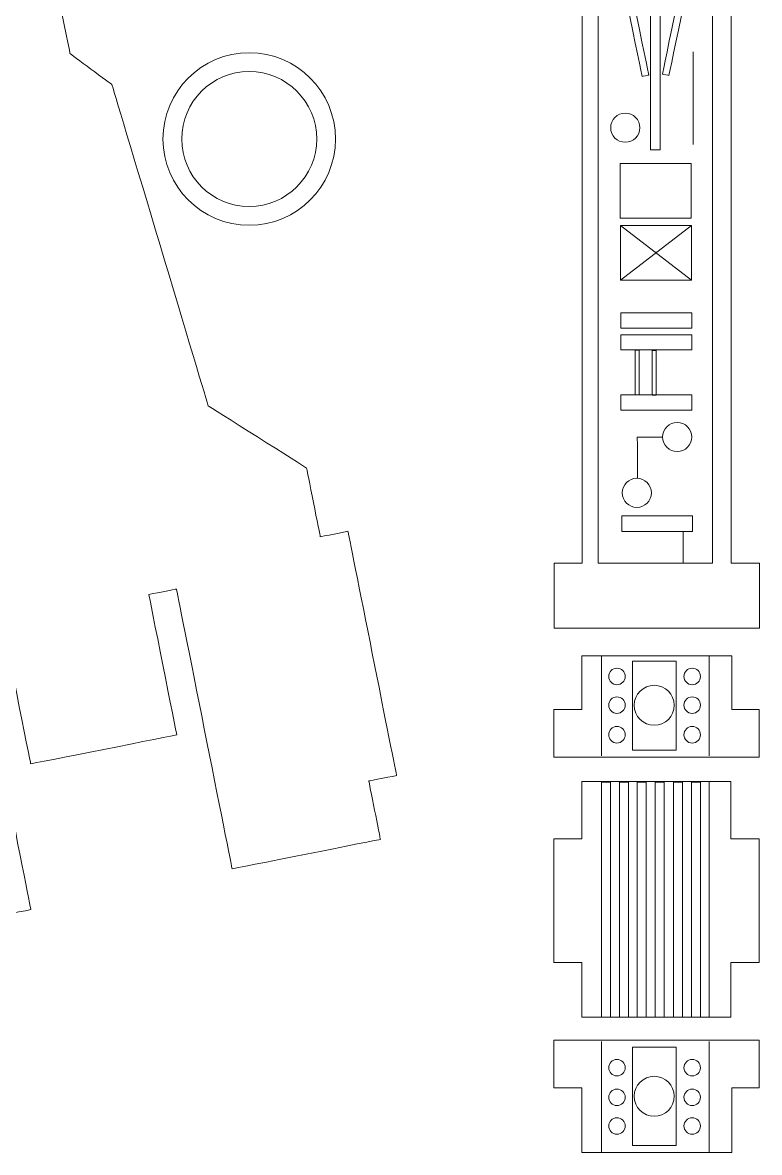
# Model space of a CAD drawing. Header units: centimetres. Extents: x -388 to 387, y -439 to 439.
# Drawn here: x 296.8 to 383.1, y -98.4 to 34.1 of the extents above; entities that cross this region are included whole.
import ezdxf

# ---------------------------------------------------------------- set-up
doc = ezdxf.new("R2010")
doc.units = ezdxf.units.CM
doc.header["$MEASUREMENT"] = 0
doc.layers.add('Layer 1', color=7, linetype='Continuous')

msp = doc.modelspace()

# ---------------------------------------------------------------- linework, layer by layer
at = {"layer": 'Layer 1', "color": 250, "lineweight": 20}
msp.add_ellipse((323.3455, 20.4545), major_axis=(0, 10.1109), ratio=1, dxfattribs=at)
at = {"layer": 'Layer 1', "color": 240, "lineweight": 20}
msp.add_ellipse((323.3455, 20.4545), major_axis=(0, 7.9131), ratio=1, dxfattribs=at)
at = {"layer": 'Layer 1', "color": 250, "lineweight": 20}
for points, knots in [([(359.0811, -29.3002), (359.0811, -29.3002), (359.0811, -36.9239), (359.0811, -36.9239), (359.0811, -36.9239), (359.0811, -36.9239), (383.1478, -36.9239), (383.1478, -36.9239), (383.1478, -36.9239), (383.1478, -36.9239), (383.1478, -29.3002), (383.1478, -29.3002), (383.1478, -29.3002), (383.1478, -29.3002), (379.8458, -29.3002), (379.8458, -29.3002), (379.8458, -29.3002), (379.8458, -29.3002), (379.8458, 67.8861), (379.8458, 67.8861), (379.8458, 67.8861), (379.8458, 67.8861), (383.1478, 67.8861), (383.1478, 67.8861), (383.1478, 67.8861), (383.1478, 67.8861), (383.1478, 75.5115), (383.1478, 75.5115), (383.1478, 75.5115), (383.1478, 75.5115), (379.8458, 75.5115), (379.8458, 75.5115), (379.8458, 75.5115), (379.8458, 75.5115), (379.8458, 83.4992), (379.8458, 83.4992), (379.8458, 83.4992), (379.8458, 83.4992), (362.3832, 83.4992), (362.3832, 83.4992), (362.3832, 83.4992), (362.3832, 83.4992), (362.3832, 75.5115), (362.3832, 75.5115), (362.3832, 75.5115), (362.3832, 75.5115), (359.0811, 75.5115), (359.0811, 75.5115), (359.0811, 75.5115), (359.0811, 75.5115), (359.0811, 67.8861), (359.0811, 67.8861), (359.0811, 67.8861), (359.0811, 67.8861), (362.3832, 67.8861), (362.3832, 67.8861), (362.3832, 67.8861), (362.3832, 67.8861), (362.3832, -29.3002), (362.3832, -29.3002), (362.3832, -29.3002), (362.3832, -29.3002), (359.0811, -29.3002), (359.0811, -29.3002)], [0, 0, 0, 0, 0.05882353, 0.05882353, 0.05882353, 0.05882354, 0.11764706, 0.11764706, 0.11764706, 0.11764707, 0.17647059, 0.17647059, 0.17647059, 0.1764706, 0.23529412, 0.23529412, 0.23529412, 0.23529413, 0.29411765, 0.29411765, 0.29411765, 0.29411766, 0.35294118, 0.35294118, 0.35294118, 0.35294119, 0.41176471, 0.41176471, 0.41176471, 0.41176472, 0.47058824, 0.47058824, 0.47058824, 0.47058825, 0.52941176, 0.52941176, 0.52941176, 0.52941177, 0.58823529, 0.58823529, 0.58823529, 0.5882353, 0.64705882, 0.64705882, 0.64705882, 0.64705883, 0.70588235, 0.70588235, 0.70588235, 0.70588236, 0.76470588, 0.76470588, 0.76470588, 0.76470589, 0.82352941, 0.82352941, 0.82352941, 0.82352942, 0.88235294, 0.88235294, 0.88235294, 0.88235295, 1, 1, 1, 1]), ([(284.8485, -59.9745), (284.8485, -59.9745), (281.5587, -60.2409), (281.5587, -60.2409), (281.5587, -60.2409), (281.5587, -60.2409), (282.5797, -72.8463), (282.5797, -72.8463), (282.5797, -72.8463), (282.5797, -72.8463), (297.7559, -69.9157), (297.7559, -69.9157), (297.7559, -69.9157), (297.7559, -69.9157), (291.2148, -37.0093), (291.2148, -37.0093), (291.2148, -37.0093), (291.2148, -37.0093), (294.4535, -36.3654), (294.4535, -36.3654), (294.4535, -36.3654), (294.4535, -36.3654), (297.7252, -52.8249), (297.7252, -52.8249), (297.7252, -52.8249), (297.7252, -52.8249), (314.8526, -49.4203), (314.8526, -49.4203), (314.8526, -49.4203), (314.8526, -49.4203), (311.5809, -32.9609), (311.5809, -32.9609), (311.5809, -32.9609), (311.5809, -32.9609), (314.8195, -32.3172), (314.8195, -32.3172), (314.8195, -32.3172), (314.8195, -32.3172), (321.3441, -65.1407), (321.3441, -65.1407), (321.3441, -65.1407), (321.3441, -65.1407), (338.727, -61.6736), (338.727, -61.6736), (338.727, -61.6736), (338.727, -61.6736), (337.3665, -54.8293), (337.3665, -54.8293), (337.3665, -54.8293), (337.3665, -54.8293), (340.616, -54.1833), (340.616, -54.1833), (340.616, -54.1833), (340.616, -54.1833), (334.9233, -25.5449), (334.9233, -25.5449), (334.9233, -25.5449), (334.9233, -25.5449), (331.6738, -26.1908), (331.6738, -26.1908), (331.6738, -26.1908), (331.6738, -26.1908), (330.0719, -18.132), (330.0719, -18.132), (330.0719, -18.132), (330.0719, -18.132), (318.5342, -10.8236), (318.5342, -10.8236), (318.5342, -10.8236), (318.5342, -10.8236), (307.2516, 26.8296), (307.2516, 26.8296), (307.2516, 26.8296), (307.2516, 26.8296), (302.3364, 30.4821), (302.3364, 30.4821), (302.3364, 30.4821), (302.3364, 30.4821), (292.1097, 81.9303), (292.1097, 81.9303), (292.1097, 81.9303), (292.1097, 81.9303), (288.871, 81.2866), (288.871, 81.2866), (288.871, 81.2866), (288.871, 81.2866), (289.5218, 78.0131), (289.5218, 78.0131), (289.5218, 78.0131), (289.5218, 78.0131), (272.3943, 74.6086), (272.3943, 74.6086), (272.3943, 74.6086), (272.3943, 74.6086), (271.7875, 77.6617), (271.7875, 77.6617), (271.7875, 77.6617), (271.7875, 77.6617), (268.5488, 77.018), (268.5488, 77.018), (268.5488, 77.018), (268.5488, 77.018), (278.7317, 25.7899), (278.7317, 25.7899), (278.7317, 25.7899), (278.7317, 25.7899), (275.0239, 20.4235), (275.0239, 20.4235), (275.0239, 20.4235), (275.0239, 20.4235), (276.322, 4.4126), (276.322, 4.4126), (276.322, 4.4126), (276.322, 4.4126), (279.6119, 4.6791), (279.6119, 4.6791), (279.6119, 4.6791), (279.6119, 4.6791), (284.8485, -59.9745), (284.8485, -59.9745)], [0, 0, 0, 0, 0.03225806, 0.03225806, 0.03225806, 0.03225807, 0.06451613, 0.06451613, 0.06451613, 0.06451614, 0.09677419, 0.09677419, 0.09677419, 0.0967742, 0.12903226, 0.12903226, 0.12903226, 0.12903227, 0.16129032, 0.16129032, 0.16129032, 0.16129033, 0.19354839, 0.19354839, 0.19354839, 0.1935484, 0.22580645, 0.22580645, 0.22580645, 0.22580646, 0.25806452, 0.25806452, 0.25806452, 0.25806453, 0.29032258, 0.29032258, 0.29032258, 0.29032259, 0.32258065, 0.32258065, 0.32258065, 0.32258066, 0.35483871, 0.35483871, 0.35483871, 0.35483872, 0.38709677, 0.38709677, 0.38709677, 0.38709678, 0.41935484, 0.41935484, 0.41935484, 0.41935485, 0.4516129, 0.4516129, 0.4516129, 0.45161291, 0.48387097, 0.48387097, 0.48387097, 0.48387098, 0.51612903, 0.51612903, 0.51612903, 0.51612904, 0.5483871, 0.5483871, 0.5483871, 0.54838711, 0.58064516, 0.58064516, 0.58064516, 0.58064517, 0.61290323, 0.61290323, 0.61290323, 0.61290324, 0.64516129, 0.64516129, 0.64516129, 0.6451613, 0.67741935, 0.67741935, 0.67741935, 0.67741936, 0.70967742, 0.70967742, 0.70967742, 0.70967743, 0.74193548, 0.74193548, 0.74193548, 0.74193549, 0.77419355, 0.77419355, 0.77419355, 0.77419356, 0.80645161, 0.80645161, 0.80645161, 0.80645162, 0.83870968, 0.83870968, 0.83870968, 0.83870969, 0.87096774, 0.87096774, 0.87096774, 0.87096775, 0.90322581, 0.90322581, 0.90322581, 0.90322582, 0.93548387, 0.93548387, 0.93548387, 0.93548388, 1, 1, 1, 1]), ([(359.048, -52.0387), (359.048, -52.0387), (359.048, -46.4385), (359.048, -46.4385), (359.048, -46.4385), (359.048, -46.4385), (362.35, -46.4385), (362.35, -46.4385), (362.35, -46.4385), (362.35, -46.4385), (362.35, -40.1704), (362.35, -40.1704), (362.35, -40.1704), (362.35, -40.1704), (379.9048, -40.1704), (379.9048, -40.1704), (379.9048, -40.1704), (379.9048, -40.1704), (379.9048, -46.4385), (379.9048, -46.4385), (379.9048, -46.4385), (379.9048, -46.4385), (383.1144, -46.4385), (383.1144, -46.4385), (383.1144, -46.4385), (383.1144, -46.4385), (383.1144, -52.0387), (383.1144, -52.0387), (383.1144, -52.0387), (383.1144, -52.0387), (359.048, -52.0387), (359.048, -52.0387)], [0, 0, 0, 0, 0.11111111, 0.11111111, 0.11111111, 0.11111112, 0.22222222, 0.22222222, 0.22222222, 0.22222223, 0.33333333, 0.33333333, 0.33333333, 0.33333334, 0.44444444, 0.44444444, 0.44444444, 0.44444445, 0.55555556, 0.55555556, 0.55555556, 0.55555557, 0.66666667, 0.66666667, 0.66666667, 0.66666668, 0.77777778, 0.77777778, 0.77777778, 0.77777779, 1, 1, 1, 1]), ([(362.35, -54.88), (362.35, -54.88), (362.35, -61.6084), (362.35, -61.6084), (362.35, -61.6084), (362.35, -61.6084), (359.048, -61.6084), (359.048, -61.6084), (359.048, -61.6084), (359.048, -61.6084), (359.048, -76.1051), (359.048, -76.1051), (359.048, -76.1051), (359.048, -76.1051), (362.35, -76.1051), (362.35, -76.1051), (362.35, -76.1051), (362.35, -76.1051), (362.35, -82.5312), (362.35, -82.5312), (362.35, -82.5312), (362.35, -82.5312), (379.8124, -82.5312), (379.8124, -82.5312), (379.8124, -82.5312), (379.8124, -82.5312), (379.8124, -76.1051), (379.8124, -76.1051), (379.8124, -76.1051), (379.8124, -76.1051), (383.1144, -76.1051), (383.1144, -76.1051), (383.1144, -76.1051), (383.1144, -76.1051), (383.1144, -61.6084), (383.1144, -61.6084), (383.1144, -61.6084), (383.1144, -61.6084), (379.8124, -61.6084), (379.8124, -61.6084), (379.8124, -61.6084), (379.8124, -61.6084), (379.8124, -54.88), (379.8124, -54.88), (379.8124, -54.88), (379.8124, -54.88), (362.35, -54.88), (362.35, -54.88)], [0, 0, 0, 0, 0.07692308, 0.07692308, 0.07692308, 0.07692309, 0.15384615, 0.15384615, 0.15384615, 0.15384616, 0.23076923, 0.23076923, 0.23076923, 0.23076924, 0.30769231, 0.30769231, 0.30769231, 0.30769232, 0.38461538, 0.38461538, 0.38461538, 0.38461539, 0.46153846, 0.46153846, 0.46153846, 0.46153847, 0.53846154, 0.53846154, 0.53846154, 0.53846155, 0.61538462, 0.61538462, 0.61538462, 0.61538463, 0.69230769, 0.69230769, 0.69230769, 0.6923077, 0.76923077, 0.76923077, 0.76923077, 0.76923078, 0.84615385, 0.84615385, 0.84615385, 0.84615386, 1, 1, 1, 1]), ([(359.048, -85.2165), (359.048, -85.2165), (359.048, -90.8167), (359.048, -90.8167), (359.048, -90.8167), (359.048, -90.8167), (362.35, -90.8167), (362.35, -90.8167), (362.35, -90.8167), (362.35, -90.8167), (362.35, -98.3848), (362.35, -98.3848), (362.35, -98.3848), (362.35, -98.3848), (379.9048, -98.3848), (379.9048, -98.3848), (379.9048, -98.3848), (379.9048, -98.3848), (379.9048, -90.8167), (379.9048, -90.8167), (379.9048, -90.8167), (379.9048, -90.8167), (383.1144, -90.8167), (383.1144, -90.8167), (383.1144, -90.8167), (383.1144, -90.8167), (383.1144, -85.2165), (383.1144, -85.2165), (383.1144, -85.2165), (383.1144, -85.2165), (359.048, -85.2165), (359.048, -85.2165)], [0, 0, 0, 0, 0.11111111, 0.11111111, 0.11111111, 0.11111112, 0.22222222, 0.22222222, 0.22222222, 0.22222223, 0.33333333, 0.33333333, 0.33333333, 0.33333334, 0.44444444, 0.44444444, 0.44444444, 0.44444445, 0.55555556, 0.55555556, 0.55555556, 0.55555557, 0.66666667, 0.66666667, 0.66666667, 0.66666668, 0.77777778, 0.77777778, 0.77777778, 0.77777779, 1, 1, 1, 1])]:
    msp.add_open_spline(points, degree=3, knots=knots, dxfattribs=at)
at = {"layer": 'Layer 1', "color": 114, "lineweight": 20}
for points, knots in [([(364.2362, 80.5378), (364.2362, 80.5378), (364.2362, -29.2893), (364.2362, -29.2893), (364.2362, -29.2893), (364.2362, -29.2893), (377.6409, -29.2893), (377.6409, -29.2893), (377.6409, -29.2893), (377.6409, -29.2893), (377.6409, 80.5378), (377.6409, 80.5378), (377.6409, 80.5378), (377.6409, 80.5378), (364.2362, 80.5378), (364.2362, 80.5378)], [0, 0, 0, 0, 0.2, 0.2, 0.2, 0.20000001, 0.4, 0.4, 0.4, 0.40000001, 0.6, 0.6, 0.6, 0.60000001, 1, 1, 1, 1]), ([(370.3822, 49.6108), (370.3822, 49.6108), (370.3822, 19.1886), (370.3822, 19.1886), (370.3822, 19.1886), (370.3822, 19.1886), (371.4986, 19.1886), (371.4986, 19.1886), (371.4986, 19.1886), (371.4986, 19.1886), (371.4986, 49.6108), (371.4986, 49.6108), (371.4986, 49.6108), (371.4986, 49.6108), (370.3822, 49.6108), (370.3822, 49.6108)], [0, 0, 0, 0, 0.2, 0.2, 0.2, 0.20000001, 0.4, 0.4, 0.4, 0.40000001, 0.6, 0.6, 0.6, 0.60000001, 1, 1, 1, 1]), ([(366.705, 44.7651), (366.705, 44.7651), (365.9315, 44.6053), (365.9315, 44.6053), (365.9315, 44.6053), (365.9315, 44.6053), (369.404, 27.799), (369.404, 27.799), (369.404, 27.799), (369.404, 27.799), (370.1775, 27.9588), (370.1775, 27.9588), (370.1775, 27.9588), (370.1775, 27.9588), (366.705, 44.7651), (366.705, 44.7651)], [0, 0, 0, 0, 0.2, 0.2, 0.2, 0.20000001, 0.4, 0.4, 0.4, 0.40000001, 0.6, 0.6, 0.6, 0.60000001, 1, 1, 1, 1]), ([(375.25, 44.8651), (375.25, 44.8651), (376.0235, 44.7053), (376.0235, 44.7053), (376.0235, 44.7053), (376.0235, 44.7053), (372.551, 27.899), (372.551, 27.899), (372.551, 27.899), (372.551, 27.899), (371.7775, 28.0588), (371.7775, 28.0588), (371.7775, 28.0588), (371.7775, 28.0588), (375.25, 44.8651), (375.25, 44.8651)], [0, 0, 0, 0, 0.2, 0.2, 0.2, 0.20000001, 0.4, 0.4, 0.4, 0.40000001, 0.6, 0.6, 0.6, 0.60000001, 1, 1, 1, 1]), ([(369.1379, 21.7792), (369.1379, 20.8345), (368.372, 20.0686), (367.4273, 20.0686), (367.4273, 20.0686), (366.4826, 20.0686), (365.7167, 20.8345), (365.7167, 21.7792), (365.7167, 21.7792), (365.7167, 22.7239), (366.4826, 23.4898), (367.4273, 23.4898), (367.4273, 23.4898), (368.372, 23.4898), (369.1379, 22.7239), (369.1379, 21.7792)], [0, 0, 0, 0, 0.2, 0.2, 0.2, 0.20000001, 0.4, 0.4, 0.4, 0.40000001, 0.6, 0.6, 0.6, 0.60000001, 1, 1, 1, 1]), ([(366.832, 17.5786), (366.832, 17.5786), (366.832, 11.1804), (366.832, 11.1804), (366.832, 11.1804), (366.832, 11.1804), (375.1532, 11.1804), (375.1532, 11.1804), (375.1532, 11.1804), (375.1532, 11.1804), (375.1532, 17.5786), (375.1532, 17.5786), (375.1532, 17.5786), (375.1532, 17.5786), (366.832, 17.5786), (366.832, 17.5786)], [0, 0, 0, 0, 0.2, 0.2, 0.2, 0.20000001, 0.4, 0.4, 0.4, 0.40000001, 0.6, 0.6, 0.6, 0.60000001, 1, 1, 1, 1]), ([(366.867, 10.3027), (366.867, 10.3027), (366.867, 3.9045), (366.867, 3.9045), (366.867, 3.9045), (366.867, 3.9045), (375.1881, 3.9045), (375.1881, 3.9045), (375.1881, 3.9045), (375.1881, 3.9045), (375.1881, 10.3027), (375.1881, 10.3027), (375.1881, 10.3027), (375.1881, 10.3027), (366.867, 10.3027), (366.867, 10.3027)], [0, 0, 0, 0, 0.2, 0.2, 0.2, 0.20000001, 0.4, 0.4, 0.4, 0.40000001, 0.6, 0.6, 0.6, 0.60000001, 1, 1, 1, 1]), ([(366.9163, 0.0502), (366.9163, 0.0502), (366.9163, -1.7179), (366.9163, -1.7179), (366.9163, -1.7179), (366.9163, -1.7179), (375.2152, -1.7179), (375.2152, -1.7179), (375.2152, -1.7179), (375.2152, -1.7179), (375.2152, 0.0502), (375.2152, 0.0502), (375.2152, 0.0502), (375.2152, 0.0502), (366.9163, 0.0502), (366.9163, 0.0502)], [0, 0, 0, 0, 0.2, 0.2, 0.2, 0.20000001, 0.4, 0.4, 0.4, 0.40000001, 0.6, 0.6, 0.6, 0.60000001, 1, 1, 1, 1]), ([(366.9163, -2.5075), (366.9163, -2.5075), (366.9163, -4.2756), (366.9163, -4.2756), (366.9163, -4.2756), (366.9163, -4.2756), (375.2152, -4.2756), (375.2152, -4.2756), (375.2152, -4.2756), (375.2152, -4.2756), (375.2152, -2.5075), (375.2152, -2.5075), (375.2152, -2.5075), (375.2152, -2.5075), (366.9163, -2.5075), (366.9163, -2.5075)], [0, 0, 0, 0, 0.2, 0.2, 0.2, 0.20000001, 0.4, 0.4, 0.4, 0.40000001, 0.6, 0.6, 0.6, 0.60000001, 1, 1, 1, 1]), ([(368.5677, -9.5551), (368.5677, -9.5551), (368.5677, -4.3052), (368.5677, -4.3052), (368.5677, -4.3052), (368.5677, -4.3052), (369.0505, -4.3052), (369.0505, -4.3052), (369.0505, -4.3052), (369.0505, -4.3052), (369.0505, -9.5551), (369.0505, -9.5551), (369.0505, -9.5551), (369.0505, -9.5551), (368.5677, -9.5551), (368.5677, -9.5551)], [0, 0, 0, 0, 0.2, 0.2, 0.2, 0.20000001, 0.4, 0.4, 0.4, 0.40000001, 0.6, 0.6, 0.6, 0.60000001, 1, 1, 1, 1]), ([(370.5786, -9.5901), (370.5786, -9.5901), (370.5786, -4.3402), (370.5786, -4.3402), (370.5786, -4.3402), (370.5786, -4.3402), (371.0614, -4.3402), (371.0614, -4.3402), (371.0614, -4.3402), (371.0614, -4.3402), (371.0614, -9.5901), (371.0614, -9.5901), (371.0614, -9.5901), (371.0614, -9.5901), (370.5786, -9.5901), (370.5786, -9.5901)], [0, 0, 0, 0, 0.2, 0.2, 0.2, 0.20000001, 0.4, 0.4, 0.4, 0.40000001, 0.6, 0.6, 0.6, 0.60000001, 1, 1, 1, 1]), ([(366.9163, -9.5629), (366.9163, -9.5629), (366.9163, -11.331), (366.9163, -11.331), (366.9163, -11.331), (366.9163, -11.331), (375.2152, -11.331), (375.2152, -11.331), (375.2152, -11.331), (375.2152, -11.331), (375.2152, -9.5629), (375.2152, -9.5629), (375.2152, -9.5629), (375.2152, -9.5629), (366.9163, -9.5629), (366.9163, -9.5629)], [0, 0, 0, 0, 0.2, 0.2, 0.2, 0.20000001, 0.4, 0.4, 0.4, 0.40000001, 0.6, 0.6, 0.6, 0.60000001, 1, 1, 1, 1]), ([(375.2233, -14.4924), (375.2233, -15.4371), (374.4574, -16.203), (373.5127, -16.203), (373.5127, -16.203), (372.568, -16.203), (371.8021, -15.4371), (371.8021, -14.4924), (371.8021, -14.4924), (371.8021, -13.5477), (372.568, -12.7818), (373.5127, -12.7818), (373.5127, -12.7818), (374.4574, -12.7818), (375.2233, -13.5477), (375.2233, -14.4924)], [0, 0, 0, 0, 0.2, 0.2, 0.2, 0.20000001, 0.4, 0.4, 0.4, 0.40000001, 0.6, 0.6, 0.6, 0.60000001, 1, 1, 1, 1]), ([(371.7488, -14.5009), (371.7488, -14.5009), (368.8384, -14.5149), (368.8384, -14.5149), (368.8384, -14.5149), (368.8384, -14.5149), (368.8613, -19.2773), (368.8613, -19.2773)], [0, 0, 0, 0, 0.33333333, 0.33333333, 0.33333333, 0.33333334, 1, 1, 1, 1]), ([(370.4923, -21.0416), (370.4923, -21.9863), (369.7264, -22.7522), (368.7817, -22.7522), (368.7817, -22.7522), (367.837, -22.7522), (367.0711, -21.9863), (367.0711, -21.0416), (367.0711, -21.0416), (367.0711, -20.0969), (367.837, -19.331), (368.7817, -19.331), (368.7817, -19.331), (369.7264, -19.331), (370.4923, -20.0969), (370.4923, -21.0416)], [0, 0, 0, 0, 0.2, 0.2, 0.2, 0.20000001, 0.4, 0.4, 0.4, 0.40000001, 0.6, 0.6, 0.6, 0.60000001, 1, 1, 1, 1]), ([(367.0395, -25.5701), (367.0395, -25.5701), (367.0395, -23.7222), (367.0395, -23.7222), (367.0395, -23.7222), (367.0395, -23.7222), (375.321, -23.7222), (375.321, -23.7222), (375.321, -23.7222), (375.321, -23.7222), (375.321, -25.5701), (375.321, -25.5701), (375.321, -25.5701), (375.321, -25.5701), (367.0395, -25.5701), (367.0395, -25.5701)], [0, 0, 0, 0, 0.2, 0.2, 0.2, 0.20000001, 0.4, 0.4, 0.4, 0.40000001, 0.6, 0.6, 0.6, 0.60000001, 1, 1, 1, 1]), ([(368.2596, -51.2163), (368.2596, -51.2163), (368.2596, -40.7951), (368.2596, -40.7951), (368.2596, -40.7951), (368.2596, -40.7951), (373.3748, -40.7951), (373.3748, -40.7951), (373.3748, -40.7951), (373.3748, -40.7951), (373.3748, -51.2163), (373.3748, -51.2163), (373.3748, -51.2163), (373.3748, -51.2163), (368.2596, -51.2163), (368.2596, -51.2163)], [0, 0, 0, 0, 0.2, 0.2, 0.2, 0.20000001, 0.4, 0.4, 0.4, 0.40000001, 0.6, 0.6, 0.6, 0.60000001, 1, 1, 1, 1]), ([(365.4814, -42.5709), (365.4814, -42.0351), (365.9158, -41.6007), (366.4516, -41.6007), (366.4516, -41.6007), (366.9874, -41.6007), (367.4218, -42.0351), (367.4218, -42.5709), (367.4218, -42.5709), (367.4218, -43.1067), (366.9874, -43.5411), (366.4516, -43.5411), (366.4516, -43.5411), (365.9158, -43.5411), (365.4814, -43.1067), (365.4814, -42.5709)], [0, 0, 0, 0, 0.2, 0.2, 0.2, 0.20000001, 0.4, 0.4, 0.4, 0.40000001, 0.6, 0.6, 0.6, 0.60000001, 1, 1, 1, 1]), ([(374.3009, -42.5709), (374.3009, -42.0351), (374.7353, -41.6007), (375.2711, -41.6007), (375.2711, -41.6007), (375.8069, -41.6007), (376.2413, -42.0351), (376.2413, -42.5709), (376.2413, -42.5709), (376.2413, -43.1067), (375.8069, -43.5411), (375.2711, -43.5411), (375.2711, -43.5411), (374.7353, -43.5411), (374.3009, -43.1067), (374.3009, -42.5709)], [0, 0, 0, 0, 0.2, 0.2, 0.2, 0.20000001, 0.4, 0.4, 0.4, 0.40000001, 0.6, 0.6, 0.6, 0.60000001, 1, 1, 1, 1]), ([(373.1606, -45.9546), (373.1606, -44.6604), (372.1114, -43.6112), (370.8172, -43.6112), (370.8172, -43.6112), (369.523, -43.6112), (368.4738, -44.6604), (368.4738, -45.9546), (368.4738, -45.9546), (368.4738, -47.2488), (369.523, -48.298), (370.8172, -48.298), (370.8172, -48.298), (372.1114, -48.298), (373.1606, -47.2488), (373.1606, -45.9546)], [0, 0, 0, 0, 0.2, 0.2, 0.2, 0.20000001, 0.4, 0.4, 0.4, 0.40000001, 0.6, 0.6, 0.6, 0.60000001, 1, 1, 1, 1]), ([(365.4814, -45.9329), (365.4814, -45.3971), (365.9158, -44.9627), (366.4516, -44.9627), (366.4516, -44.9627), (366.9874, -44.9627), (367.4218, -45.3971), (367.4218, -45.9329), (367.4218, -45.9329), (367.4218, -46.4687), (366.9874, -46.9031), (366.4516, -46.9031), (366.4516, -46.9031), (365.9158, -46.9031), (365.4814, -46.4687), (365.4814, -45.9329)], [0, 0, 0, 0, 0.2, 0.2, 0.2, 0.20000001, 0.4, 0.4, 0.4, 0.40000001, 0.6, 0.6, 0.6, 0.60000001, 1, 1, 1, 1]), ([(374.3009, -45.9329), (374.3009, -45.3971), (374.7353, -44.9627), (375.2711, -44.9627), (375.2711, -44.9627), (375.8069, -44.9627), (376.2413, -45.3971), (376.2413, -45.9329), (376.2413, -45.9329), (376.2413, -46.4687), (375.8069, -46.9031), (375.2711, -46.9031), (375.2711, -46.9031), (374.7353, -46.9031), (374.3009, -46.4687), (374.3009, -45.9329)], [0, 0, 0, 0, 0.2, 0.2, 0.2, 0.20000001, 0.4, 0.4, 0.4, 0.40000001, 0.6, 0.6, 0.6, 0.60000001, 1, 1, 1, 1]), ([(365.4814, -49.406), (365.4814, -48.8702), (365.9158, -48.4358), (366.4516, -48.4358), (366.4516, -48.4358), (366.9874, -48.4358), (367.4218, -48.8702), (367.4218, -49.406), (367.4218, -49.406), (367.4218, -49.9418), (366.9874, -50.3762), (366.4516, -50.3762), (366.4516, -50.3762), (365.9158, -50.3762), (365.4814, -49.9418), (365.4814, -49.406)], [0, 0, 0, 0, 0.2, 0.2, 0.2, 0.20000001, 0.4, 0.4, 0.4, 0.40000001, 0.6, 0.6, 0.6, 0.60000001, 1, 1, 1, 1]), ([(374.3009, -49.406), (374.3009, -48.8702), (374.7353, -48.4358), (375.2711, -48.4358), (375.2711, -48.4358), (375.8069, -48.4358), (376.2413, -48.8702), (376.2413, -49.406), (376.2413, -49.406), (376.2413, -49.9418), (375.8069, -50.3762), (375.2711, -50.3762), (375.2711, -50.3762), (374.7353, -50.3762), (374.3009, -49.9418), (374.3009, -49.406)], [0, 0, 0, 0, 0.2, 0.2, 0.2, 0.20000001, 0.4, 0.4, 0.4, 0.40000001, 0.6, 0.6, 0.6, 0.60000001, 1, 1, 1, 1]), ([(364.6437, -54.9596), (364.6437, -54.9596), (364.6437, -82.5312), (364.6437, -82.5312), (364.6437, -82.5312), (364.6437, -82.5312), (365.6947, -82.5312), (365.6947, -82.5312), (365.6947, -82.5312), (365.6947, -82.5312), (365.6947, -54.9596), (365.6947, -54.9596), (365.6947, -54.9596), (365.6947, -54.9596), (364.6437, -54.9596), (364.6437, -54.9596)], [0, 0, 0, 0, 0.2, 0.2, 0.2, 0.20000001, 0.4, 0.4, 0.4, 0.40000001, 0.6, 0.6, 0.6, 0.60000001, 1, 1, 1, 1]), ([(366.7437, -54.9596), (366.7437, -54.9596), (366.7437, -82.5312), (366.7437, -82.5312), (366.7437, -82.5312), (366.7437, -82.5312), (367.7947, -82.5312), (367.7947, -82.5312), (367.7947, -82.5312), (367.7947, -82.5312), (367.7947, -54.9596), (367.7947, -54.9596), (367.7947, -54.9596), (367.7947, -54.9596), (366.7437, -54.9596), (366.7437, -54.9596)], [0, 0, 0, 0, 0.2, 0.2, 0.2, 0.20000001, 0.4, 0.4, 0.4, 0.40000001, 0.6, 0.6, 0.6, 0.60000001, 1, 1, 1, 1]), ([(368.8211, -54.9596), (368.8211, -54.9596), (368.8211, -82.5312), (368.8211, -82.5312), (368.8211, -82.5312), (368.8211, -82.5312), (369.8721, -82.5312), (369.8721, -82.5312), (369.8721, -82.5312), (369.8721, -82.5312), (369.8721, -54.9596), (369.8721, -54.9596), (369.8721, -54.9596), (369.8721, -54.9596), (368.8211, -54.9596), (368.8211, -54.9596)], [0, 0, 0, 0, 0.2, 0.2, 0.2, 0.20000001, 0.4, 0.4, 0.4, 0.40000001, 0.6, 0.6, 0.6, 0.60000001, 1, 1, 1, 1]), ([(370.9211, -54.9596), (370.9211, -54.9596), (370.9211, -82.5312), (370.9211, -82.5312), (370.9211, -82.5312), (370.9211, -82.5312), (371.9721, -82.5312), (371.9721, -82.5312), (371.9721, -82.5312), (371.9721, -82.5312), (371.9721, -54.9596), (371.9721, -54.9596), (371.9721, -54.9596), (371.9721, -54.9596), (370.9211, -54.9596), (370.9211, -54.9596)], [0, 0, 0, 0, 0.2, 0.2, 0.2, 0.20000001, 0.4, 0.4, 0.4, 0.40000001, 0.6, 0.6, 0.6, 0.60000001, 1, 1, 1, 1]), ([(373.0986, -54.9596), (373.0986, -54.9596), (373.0986, -82.5312), (373.0986, -82.5312), (373.0986, -82.5312), (373.0986, -82.5312), (374.1496, -82.5312), (374.1496, -82.5312), (374.1496, -82.5312), (374.1496, -82.5312), (374.1496, -54.9596), (374.1496, -54.9596), (374.1496, -54.9596), (374.1496, -54.9596), (373.0986, -54.9596), (373.0986, -54.9596)], [0, 0, 0, 0, 0.2, 0.2, 0.2, 0.20000001, 0.4, 0.4, 0.4, 0.40000001, 0.6, 0.6, 0.6, 0.60000001, 1, 1, 1, 1]), ([(375.1986, -54.9596), (375.1986, -54.9596), (375.1986, -82.5312), (375.1986, -82.5312), (375.1986, -82.5312), (375.1986, -82.5312), (376.2496, -82.5312), (376.2496, -82.5312), (376.2496, -82.5312), (376.2496, -82.5312), (376.2496, -54.9596), (376.2496, -54.9596), (376.2496, -54.9596), (376.2496, -54.9596), (375.1986, -54.9596), (375.1986, -54.9596)], [0, 0, 0, 0, 0.2, 0.2, 0.2, 0.20000001, 0.4, 0.4, 0.4, 0.40000001, 0.6, 0.6, 0.6, 0.60000001, 1, 1, 1, 1]), ([(368.2596, -86.0389), (368.2596, -86.0389), (368.2596, -97.5623), (368.2596, -97.5623), (368.2596, -97.5623), (368.2596, -97.5623), (373.3748, -97.5623), (373.3748, -97.5623), (373.3748, -97.5623), (373.3748, -97.5623), (373.3748, -86.0389), (373.3748, -86.0389), (373.3748, -86.0389), (373.3748, -86.0389), (368.2596, -86.0389), (368.2596, -86.0389)], [0, 0, 0, 0, 0.2, 0.2, 0.2, 0.20000001, 0.4, 0.4, 0.4, 0.40000001, 0.6, 0.6, 0.6, 0.60000001, 1, 1, 1, 1]), ([(365.4814, -88.4492), (365.4814, -88.985), (365.9158, -89.4194), (366.4516, -89.4194), (366.4516, -89.4194), (366.9874, -89.4194), (367.4218, -88.985), (367.4218, -88.4492), (367.4218, -88.4492), (367.4218, -87.9134), (366.9874, -87.479), (366.4516, -87.479), (366.4516, -87.479), (365.9158, -87.479), (365.4814, -87.9134), (365.4814, -88.4492)], [0, 0, 0, 0, 0.2, 0.2, 0.2, 0.20000001, 0.4, 0.4, 0.4, 0.40000001, 0.6, 0.6, 0.6, 0.60000001, 1, 1, 1, 1]), ([(374.3009, -88.4492), (374.3009, -88.985), (374.7353, -89.4194), (375.2711, -89.4194), (375.2711, -89.4194), (375.8069, -89.4194), (376.2413, -88.985), (376.2413, -88.4492), (376.2413, -88.4492), (376.2413, -87.9134), (375.8069, -87.479), (375.2711, -87.479), (375.2711, -87.479), (374.7353, -87.479), (374.3009, -87.9134), (374.3009, -88.4492)], [0, 0, 0, 0, 0.2, 0.2, 0.2, 0.20000001, 0.4, 0.4, 0.4, 0.40000001, 0.6, 0.6, 0.6, 0.60000001, 1, 1, 1, 1]), ([(373.1606, -91.8006), (373.1606, -93.0948), (372.1114, -94.144), (370.8172, -94.144), (370.8172, -94.144), (369.523, -94.144), (368.4738, -93.0948), (368.4738, -91.8006), (368.4738, -91.8006), (368.4738, -90.5064), (369.523, -89.4572), (370.8172, -89.4572), (370.8172, -89.4572), (372.1114, -89.4572), (373.1606, -90.5064), (373.1606, -91.8006)], [0, 0, 0, 0, 0.2, 0.2, 0.2, 0.20000001, 0.4, 0.4, 0.4, 0.40000001, 0.6, 0.6, 0.6, 0.60000001, 1, 1, 1, 1]), ([(365.4814, -91.9223), (365.4814, -92.4581), (365.9158, -92.8925), (366.4516, -92.8925), (366.4516, -92.8925), (366.9874, -92.8925), (367.4218, -92.4581), (367.4218, -91.9223), (367.4218, -91.9223), (367.4218, -91.3865), (366.9874, -90.9521), (366.4516, -90.9521), (366.4516, -90.9521), (365.9158, -90.9521), (365.4814, -91.3865), (365.4814, -91.9223)], [0, 0, 0, 0, 0.2, 0.2, 0.2, 0.20000001, 0.4, 0.4, 0.4, 0.40000001, 0.6, 0.6, 0.6, 0.60000001, 1, 1, 1, 1]), ([(374.3009, -91.9223), (374.3009, -92.4581), (374.7353, -92.8925), (375.2711, -92.8925), (375.2711, -92.8925), (375.8069, -92.8925), (376.2413, -92.4581), (376.2413, -91.9223), (376.2413, -91.9223), (376.2413, -91.3865), (375.8069, -90.9521), (375.2711, -90.9521), (375.2711, -90.9521), (374.7353, -90.9521), (374.3009, -91.3865), (374.3009, -91.9223)], [0, 0, 0, 0, 0.2, 0.2, 0.2, 0.20000001, 0.4, 0.4, 0.4, 0.40000001, 0.6, 0.6, 0.6, 0.60000001, 1, 1, 1, 1]), ([(365.4814, -95.2843), (365.4814, -95.8201), (365.9158, -96.2545), (366.4516, -96.2545), (366.4516, -96.2545), (366.9874, -96.2545), (367.4218, -95.8201), (367.4218, -95.2843), (367.4218, -95.2843), (367.4218, -94.7485), (366.9874, -94.3141), (366.4516, -94.3141), (366.4516, -94.3141), (365.9158, -94.3141), (365.4814, -94.7485), (365.4814, -95.2843)], [0, 0, 0, 0, 0.2, 0.2, 0.2, 0.20000001, 0.4, 0.4, 0.4, 0.40000001, 0.6, 0.6, 0.6, 0.60000001, 1, 1, 1, 1]), ([(374.3009, -95.2843), (374.3009, -95.8201), (374.7353, -96.2545), (375.2711, -96.2545), (375.2711, -96.2545), (375.8069, -96.2545), (376.2413, -95.8201), (376.2413, -95.2843), (376.2413, -95.2843), (376.2413, -94.7485), (375.8069, -94.3141), (375.2711, -94.3141), (375.2711, -94.3141), (374.7353, -94.3141), (374.3009, -94.7485), (374.3009, -95.2843)], [0, 0, 0, 0, 0.2, 0.2, 0.2, 0.20000001, 0.4, 0.4, 0.4, 0.40000001, 0.6, 0.6, 0.6, 0.60000001, 1, 1, 1, 1])]:
    msp.add_open_spline(points, degree=3, knots=knots, dxfattribs=at)
for points in [[(375.3762, 19.8247), (375.3762, 30.6724), (375.3762, 30.6724), (375.3762, 30.6724)], [(366.867, 10.3027), (366.867, 10.3027), (375.1881, 3.9045), (375.1881, 3.9045)], [(366.867, 3.9045), (366.867, 3.9045), (375.1881, 10.3027), (375.1881, 10.3027)], [(374.2013, -29.3059), (374.2013, -25.5357), (374.2013, -25.5357), (374.2013, -25.5357)], [(364.6437, -51.8624), (364.6437, -51.8624), (364.6437, -40.1464), (364.6437, -40.1464)], [(377.2555, -51.8624), (377.2555, -51.8624), (377.2555, -40.1464), (377.2555, -40.1464)], [(377.2555, -54.9596), (377.2555, -54.9596), (377.2555, -82.5312), (377.2555, -82.5312)], [(364.6437, -85.3928), (364.6437, -85.3928), (364.6437, -98.3848), (364.6437, -98.3848)], [(377.2555, -85.3928), (377.2555, -85.3928), (377.2555, -98.3848), (377.2555, -98.3848)]]:
    msp.add_open_spline(points, degree=3, dxfattribs=at)

doc.saveas('drawing.dxf')
